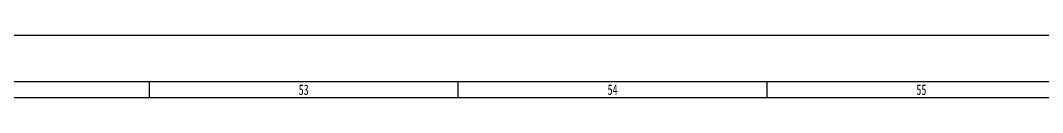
# Model space of a CAD drawing. Header units: inches. Extents: x 47316 to 59086, y 3141 to 11743.
# Drawn here: x 55426.1 to 55757.1, y 9053.5 to 9073.5 of the extents above; entities that cross this region are included whole.
import ezdxf

# ---------------------------------------------------------------- set-up
doc = ezdxf.new("R2010")
doc.units = ezdxf.units.IN
doc.header["$MEASUREMENT"] = 0
doc.styles.add('MtX_FangSong_GB2312', font='')
doc.styles.get('MtX_FangSong_GB2312').set_extended_font_data('FangSong_GB2312')

msp = doc.modelspace()

# ---------------------------------------------------------------- linework, layer by layer
at = {"color": 0, "lineweight": -2}
for p, q in [((56191.93, 9073.45), (50247.93, 9073.45)), ((56067.93, 9058.45), (50267.93, 9058.45)), ((55467.93, 9053.45), (55467.93, 9058.45)), ((55567.93, 9053.45), (55567.93, 9058.45)), ((55667.93, 9053.45), (55667.93, 9058.45)), ((50267.93, 9053.45), (56171.93, 9053.45))]:
    msp.add_line(p, q, dxfattribs=at)

# ---------------------------------------------------------------- texts
at = {"color": 0, "lineweight": -2, "style": 'MtX_FangSong_GB2312', "width": 0.7}
for s, p in [('53', (55516.25, 9054.25)), ('54', (55616.28, 9054.25)), ('55', (55716.29, 9054.25))]:
    msp.add_text(s, height=3.4, dxfattribs=at).set_placement(p)

doc.saveas('drawing.dxf')
